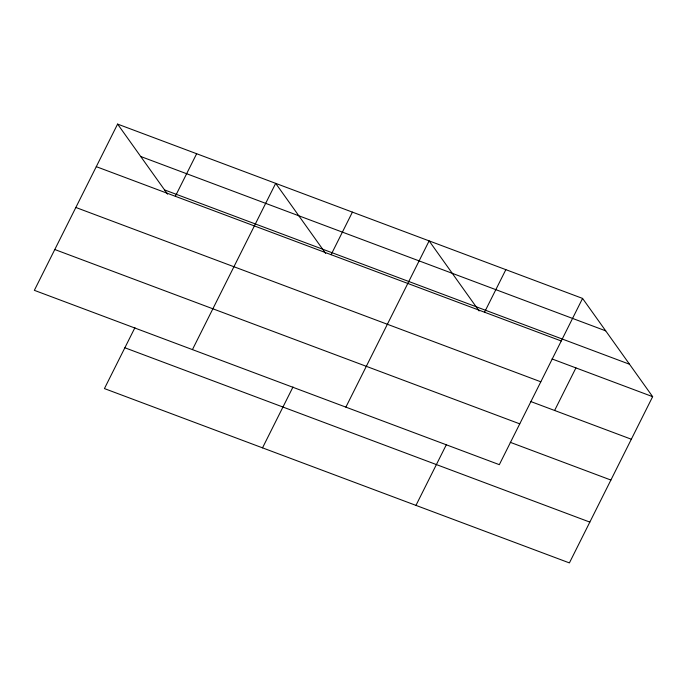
<?xml version="1.0" encoding="UTF-8"?>
<svg xmlns="http://www.w3.org/2000/svg" width="687" height="687" viewBox="0 0 687 687"><rect width="100%" height="100%" fill="white"/><g stroke="black" fill="none" stroke-linecap="round" stroke-linejoin="round"><path stroke-width="1.03" d="M117.597 124.089L34.35 290.335L499.32 464.661L582.567 298.416L117.597 124.089L167.594 194.181M175.331 196.293L196.645 153.725M134.918 327.699L104.433 388.584L569.403 562.911L652.65 396.665L582.567 298.416M192.437 349.606L275.685 183.36L325.69 253.451M331.091 254.697L352.405 212.128M262.52 447.855L293.005 386.97M345.879 407.133L429.126 240.888L479.122 310.979M484.533 312.224L505.847 269.656M415.961 505.383L446.447 444.498M554.615 410.474L575.929 367.906M140.723 156.507L605.694 330.842M164.554 189.913L629.524 364.247M96.283 166.658L561.253 340.984M552.022 358.94L652.65 396.665M75.845 207.465L540.815 381.8M530.699 401.509L631.336 439.233M54.788 249.518L519.758 423.853M510.261 442.316L610.898 480.05M124.871 347.768L589.841 522.103"/></g></svg>
